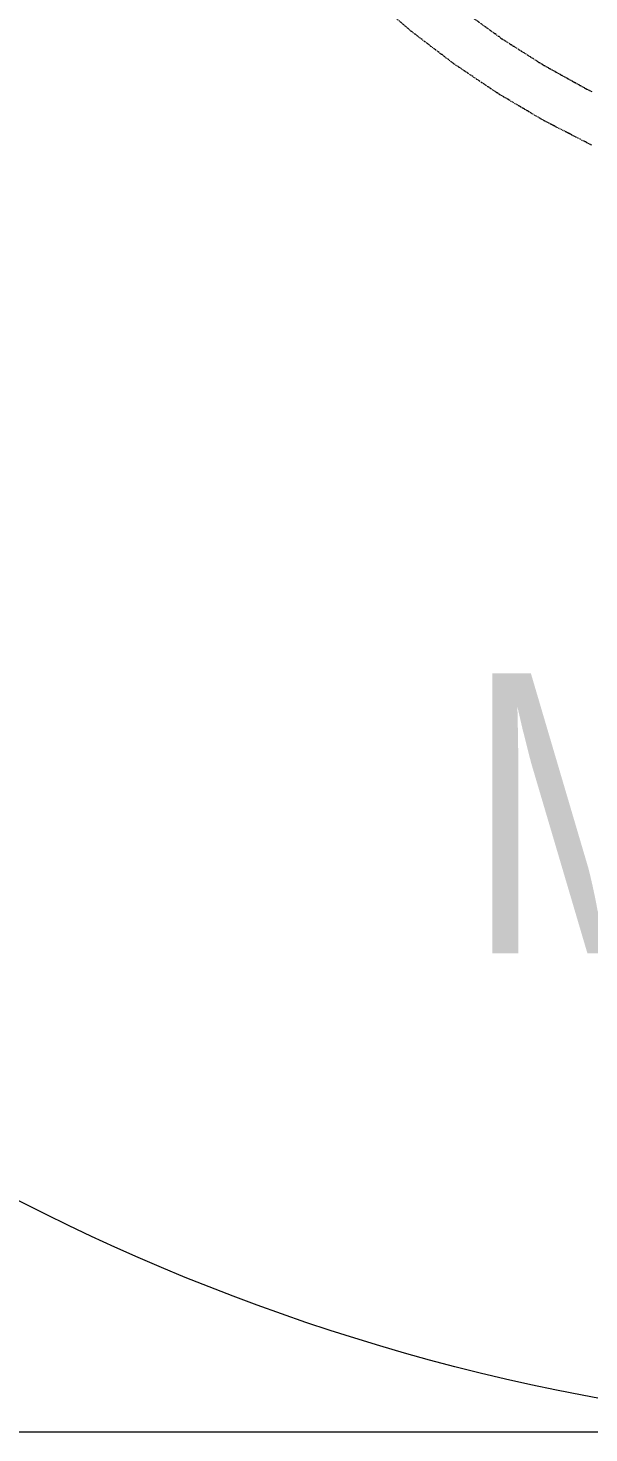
# Model space of a CAD drawing. Header units: millimetres. Extents: x -3111 to 2953, y -2449 to 2811.
# Drawn here: x -868 to -167, y -2449 to -692 of the extents above; entities that cross this region are included whole.
import ezdxf

# ---------------------------------------------------------------- set-up
doc = ezdxf.new("R2010")
doc.units = ezdxf.units.MM
doc.linetypes.add('HIDDEN', pattern=[1.905, 1.27, -0.635])
for name, color, linetype in [('DIKOM_АРТИКУЛ', 7, 'Continuous'), ('DIKOM_ЗОНА', 90, 'Continuous'), ('DIKOM_ОБЪЕКТ', 7, 'Continuous'), ('DIKOM_РАЗМЕР_ЗОНА', 7, 'Continuous')]:
    doc.layers.add(name, color=color, linetype=linetype)
doc.styles.add('style1', font='arialbd.ttf', dxfattribs={"width": 0.8})
doc.dimstyles.new('1-50', dxfattribs={"dimtxt": 300, "dimasz": 200, "dimexe": 100, "dimexo": 0, "dimgap": 100, "dimtad": 1, "dimtxsty": 'style1', "dimcen": 200, "dimclrd": 7, "dimclre": 7, "dimclrt": 7, "dimadec": 1, "dimazin": 2, "dimtfac": 1, "dimtmove": 0, "dimatfit": 2, "dimfxl": 0, "dimlwd": 25, "dimlwe": 18, "dimarcsym": 0})

# ---------------------------------------------------------------- blocks, each defined once
blk = doc.blocks.new('*D1')
at = {"layer": 'Defpoints', "color": 0, "transparency": 16777216}
for p in [(302.2, 2811.2), (-2635.4, -2447.9), (386.7, -2447.9)]:
    blk.add_point(p, dxfattribs=at)
at = {"layer": 'DIKOM_РАЗМЕР_ЗОНА', "color": 7, "lineweight": 18, "transparency": 16777216}
for p, q in [((302.2, 2811.2), (-2735.4, 2811.2)), ((386.7, -2447.9), (-2735.4, -2447.9))]:
    blk.add_line(p, q, dxfattribs=at)
at = {"layer": 'DIKOM_РАЗМЕР_ЗОНА', "color": 7, "lineweight": 25, "transparency": 16777216}
blk.add_line((-2635.4, 2611.2), (-2635.4, -2247.9), dxfattribs=at)
at = {"layer": 'DIKOM_РАЗМЕР_ЗОНА', "color": 7, "transparency": 16777216}
for points in [[(-2668.8, 2611.2), (-2602.1, 2611.2), (-2635.4, 2811.2)], [(-2668.8, -2247.9), (-2602.1, -2247.9), (-2635.4, -2447.9)]]:
    blk.add_solid(points, dxfattribs=at)
at = {"layer": 'DIKOM_РАЗМЕР_ЗОНА', "color": 7, "transparency": 16777216, "insert": (-2914.1, 265.9), "char_height": 300, "attachment_point": 5, "rotation": 90, "style": 'style1'}
blk.add_mtext('{\\fArial|b0|i0|c204|p34;\\H1.16667x;5260}', dxfattribs=at)

msp = doc.modelspace()

# ---------------------------------------------------------------- linework, layer by layer
at = {"layer": 'DIKOM_ЗОНА', "color": 3, "lineweight": 15}
msp.add_circle((322.894, 181.327), 2629.975, dxfattribs=at)
at = {"layer": 'DIKOM_ОБЪЕКТ', "color": 7, "linetype": 'HIDDEN', "lineweight": 15}
for p, q in [((-389.109, -696.15), (-439.84, -652.43)), ((-276.62, -704.955), (-327.308, -668.467)), ((-335.876, -736.789), (-389.109, -696.15)), ((-276.62, -704.955), (-223.89, -738.423)), ((-280.329, -774.202), (-335.876, -736.789)), ((-223.89, -738.423), (-169.299, -768.757)), ((-169.299, -768.757), (-162.789, -771.892)), ((-222.664, -808.26), (-280.329, -774.202)), ((-163.082, -838.84), (-222.664, -808.26))]:
    msp.add_line(p, q, dxfattribs=at)

# ---------------------------------------------------------------- texts
at = {"layer": 'DIKOM_АРТИКУЛ', "insert": (-319.297, -1498.906), "char_height": 350, "width": 1759.4069, "attachment_point": 1, "style": 'style1'}
msp.add_mtext('{\\fArial|b0|i0|c204|p34;МФ-332}', dxfattribs=at)

# ---------------------------------------------------------------- dimensions: what is measured, and where the dimension line sits
at = {"layer": 'DIKOM_РАЗМЕР_ЗОНА'}
dim = msp.add_linear_dim(base=(-2635.426, -2447.873), p1=(302.219, 2811.221), p2=(386.738, -2447.873), angle=90, text='{\\fArial|b0|i0|c204|p34;\\H1.16667x;5260}', dimstyle='1-50', dxfattribs=at)
dim.commit()
dim.dimension.update_dxf_attribs({"geometry": '*D1', "text_midpoint": (-2635.426, 265.934), "dimtype": 160})

doc.saveas('drawing.dxf')
